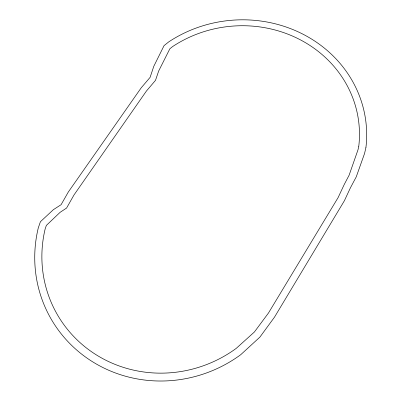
<?xml version="1.0" encoding="UTF-8"?>
<svg xmlns="http://www.w3.org/2000/svg" width="401" height="401" viewBox="0 0 401 401"><rect width="100%" height="100%" fill="white"/><g stroke="black" fill="none" stroke-linecap="round" stroke-linejoin="round"><path stroke-width="0.6" d="M365.943 147.433L364.579 153.433L356.248 176.871L350.454 187.743L344.394 200.736L274.479 317.176L259.898 337.111L240.715 354.705A131.388 126.415 -29.2 0 1 92.29 361.587A131.388 126.415 -29.2 0 1 38.285 227.898L40.421 221.723L53.318 209.718L61.102 204.685L68.315 192.004L141.247 87.764L150.099 77.373L153.809 66.265L164.039 45.654L168.751 41.874A125.884 116.636 -5.5 0 1 304.92 35.213A125.884 116.636 -5.5 0 1 365.943 147.433M358.75 146.485L357.968 149.884L349.116 175.207L344.309 184.36L338.068 197.658L268.459 313.036L254.374 332.018L236.204 348.394A124.029 119.323 -29.1 0 1 96.28 354.855A124.029 119.323 -29.1 0 1 45.153 228.936L46.356 225.422L60.105 212.329L66.581 208.049L73.979 194.986L146.415 91.047L155.498 80.35L158.671 71.017L169.854 48.782L172.525 46.631A118.841 110.095 -5.5 0 1 301.261 40.311A118.841 110.095 -5.5 0 1 358.75 146.485"/></g></svg>
